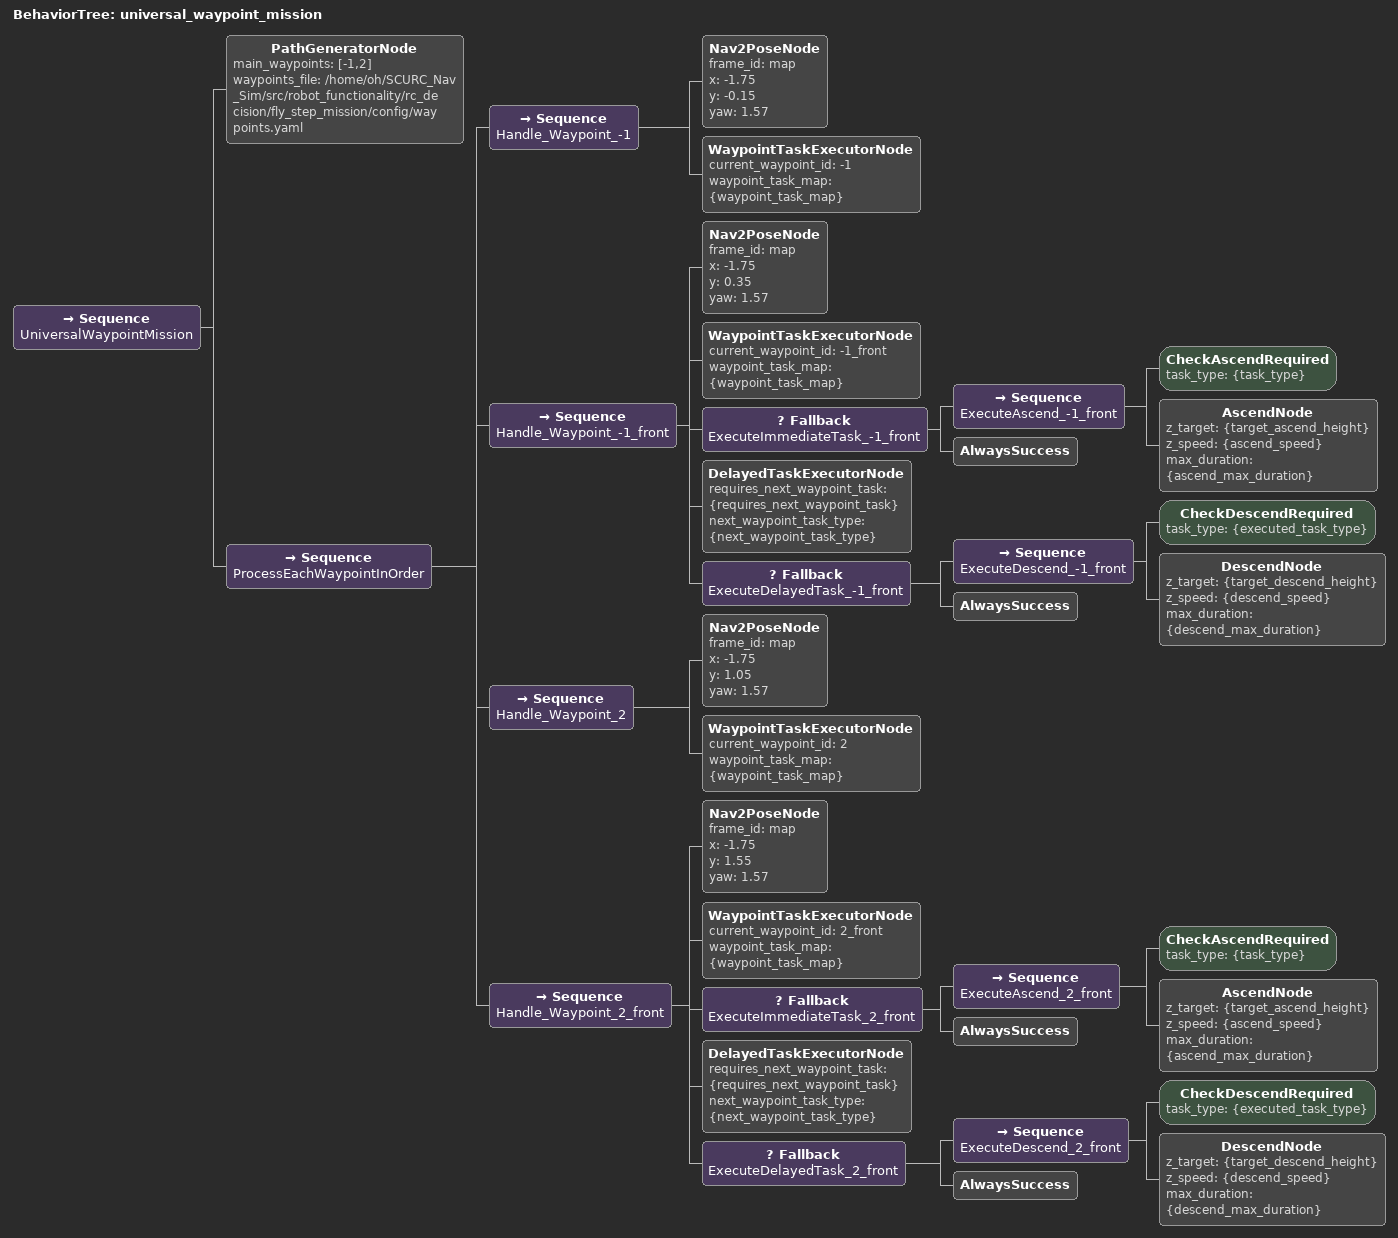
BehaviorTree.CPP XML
<?xml version="1.0" encoding="UTF-8"?>
<root BTCPP_format="4">
  <BehaviorTree ID="universal_waypoint_mission">
    <Sequence name="UniversalWaypointMission">

      <!-- 1. 路径生成：根据输入的主航点生成完整路径（包括过渡航点） -->
      <PathGeneratorNode
        main_waypoints="[-1,2]"
        waypoints_file="/home/oh/SCURC_Nav_Sim/src/robot_functionality/rc_decision/fly_step_mission/config/waypoints.yaml" />

      <!-- 2. 遍历并处理路径中的每个航点 -->
      <Sequence name="ProcessEachWaypointInOrder">

        <!-- 处理-1号主航点 -->
        <Sequence name="Handle_Waypoint_-1">
          <!-- 导航到航点 -->
          <Nav2PoseNode
            frame_id="map"
            x="-1.75"
            y="-0.15"
            yaw="1.57" />

          <!-- 检查该航点是否有任务，并记录延迟任务 -->
          <WaypointTaskExecutorNode
            current_waypoint_id="-1"
            waypoint_task_map="{waypoint_task_map}" />
        </Sequence>

        <!-- 处理-1_front过渡航点 -->
        <Sequence name="Handle_Waypoint_-1_front">
          <!-- 导航到航点 -->
          <Nav2PoseNode
            frame_id="map"
            x="-1.75"
            y="0.35"
            yaw="1.57" />

          <!-- 检查该航点是否有立即任务 -->
          <WaypointTaskExecutorNode
            current_waypoint_id="-1_front"
            waypoint_task_map="{waypoint_task_map}" />

          <!-- 执行立即任务（如上升） -->
          <Fallback name="ExecuteImmediateTask_-1_front">
            <Sequence name="ExecuteAscend_-1_front">
              <CheckAscendRequired task_type="{task_type}" />
              <AscendNode
                z_target="{target_ascend_height}"
                z_speed="{ascend_speed}"
                max_duration="{ascend_max_duration}" />
            </Sequence>
            <AlwaysSuccess />
          </Fallback>

          <!-- 检查并执行前一个航点标记的延迟任务 -->
          <DelayedTaskExecutorNode
            requires_next_waypoint_task="{requires_next_waypoint_task}"
            next_waypoint_task_type="{next_waypoint_task_type}" />

          <!-- 执行延迟任务（如下降） -->
          <Fallback name="ExecuteDelayedTask_-1_front">
            <Sequence name="ExecuteDescend_-1_front">
              <CheckDescendRequired task_type="{executed_task_type}" />
              <DescendNode
                z_target="{target_descend_height}"
                z_speed="{descend_speed}"
                max_duration="{descend_max_duration}" />
            </Sequence>
            <AlwaysSuccess />
          </Fallback>
        </Sequence>

        <!-- 处理2号主航点 -->
        <Sequence name="Handle_Waypoint_2">
          <!-- 导航到航点 -->
          <Nav2PoseNode
            frame_id="map"
            x="-1.75"
            y="1.05"
            yaw="1.57" />

          <!-- 检查该航点是否有任务，并记录延迟任务 -->
          <WaypointTaskExecutorNode
            current_waypoint_id="2"
            waypoint_task_map="{waypoint_task_map}" />
        </Sequence>

        <!-- 处理2_front过渡航点 -->
        <Sequence name="Handle_Waypoint_2_front">
          <!-- 导航到航点 -->
          <Nav2PoseNode
            frame_id="map"
            x="-1.75"
            y="1.55"
            yaw="1.57" />

          <!-- 检查该航点是否有立即任务 -->
          <WaypointTaskExecutorNode
            current_waypoint_id="2_front"
            waypoint_task_map="{waypoint_task_map}" />

          <!-- 执行立即任务（如上升） -->
          <Fallback name="ExecuteImmediateTask_2_front">
            <Sequence name="ExecuteAscend_2_front">
              <CheckAscendRequired task_type="{task_type}" />
              <AscendNode
                z_target="{target_ascend_height}"
                z_speed="{ascend_speed}"
                max_duration="{ascend_max_duration}" />
            </Sequence>
            <AlwaysSuccess />
          </Fallback>

          <!-- 检查并执行前一个航点标记的延迟任务 -->
          <DelayedTaskExecutorNode
            requires_next_waypoint_task="{requires_next_waypoint_task}"
            next_waypoint_task_type="{next_waypoint_task_type}" />

          <!-- 执行延迟任务（如下降） -->
          <Fallback name="ExecuteDelayedTask_2_front">
            <Sequence name="ExecuteDescend_2_front">
              <CheckDescendRequired task_type="{executed_task_type}" />
              <DescendNode
                z_target="{target_descend_height}"
                z_speed="{descend_speed}"
                max_duration="{descend_max_duration}" />
            </Sequence>
            <AlwaysSuccess />
          </Fallback>
        </Sequence>

      </Sequence>

    </Sequence>
  </BehaviorTree>
</root>
